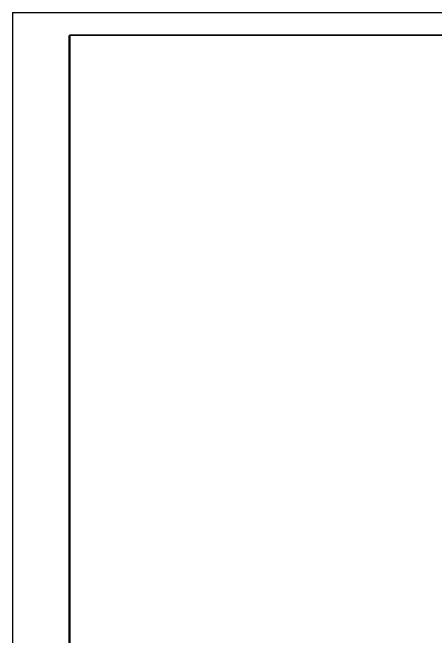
# Model space of a CAD drawing. Header units: inches. Extents: x 9000 to 22395, y 8106 to 17135.
# Drawn here: x 9849.9 to 10016, y 8392.7 to 8637.5 of the extents above; entities that cross this region are included whole.
import ezdxf

# ---------------------------------------------------------------- set-up
doc = ezdxf.new("R2010")
doc.units = ezdxf.units.IN
doc.header["$MEASUREMENT"] = 0

msp = doc.modelspace()

# ---------------------------------------------------------------- linework, layer by layer
for p, q in [((9849.86, 8637.48), (9849.86, 8105.62)), ((9849.86, 8637.48), (10630.89, 8637.48)), ((9872.25, 8628.53), (10593.93, 8628.53)), ((10616.43, 8628.53), (9872.25, 8628.53))]:
    msp.add_line(p, q)
at = {"const_width": 1.01}
msp.add_lwpolyline([(9872.25, 8628.53), (9872.25, 8114.58)], dxfattribs=at)

doc.saveas('drawing.dxf')
